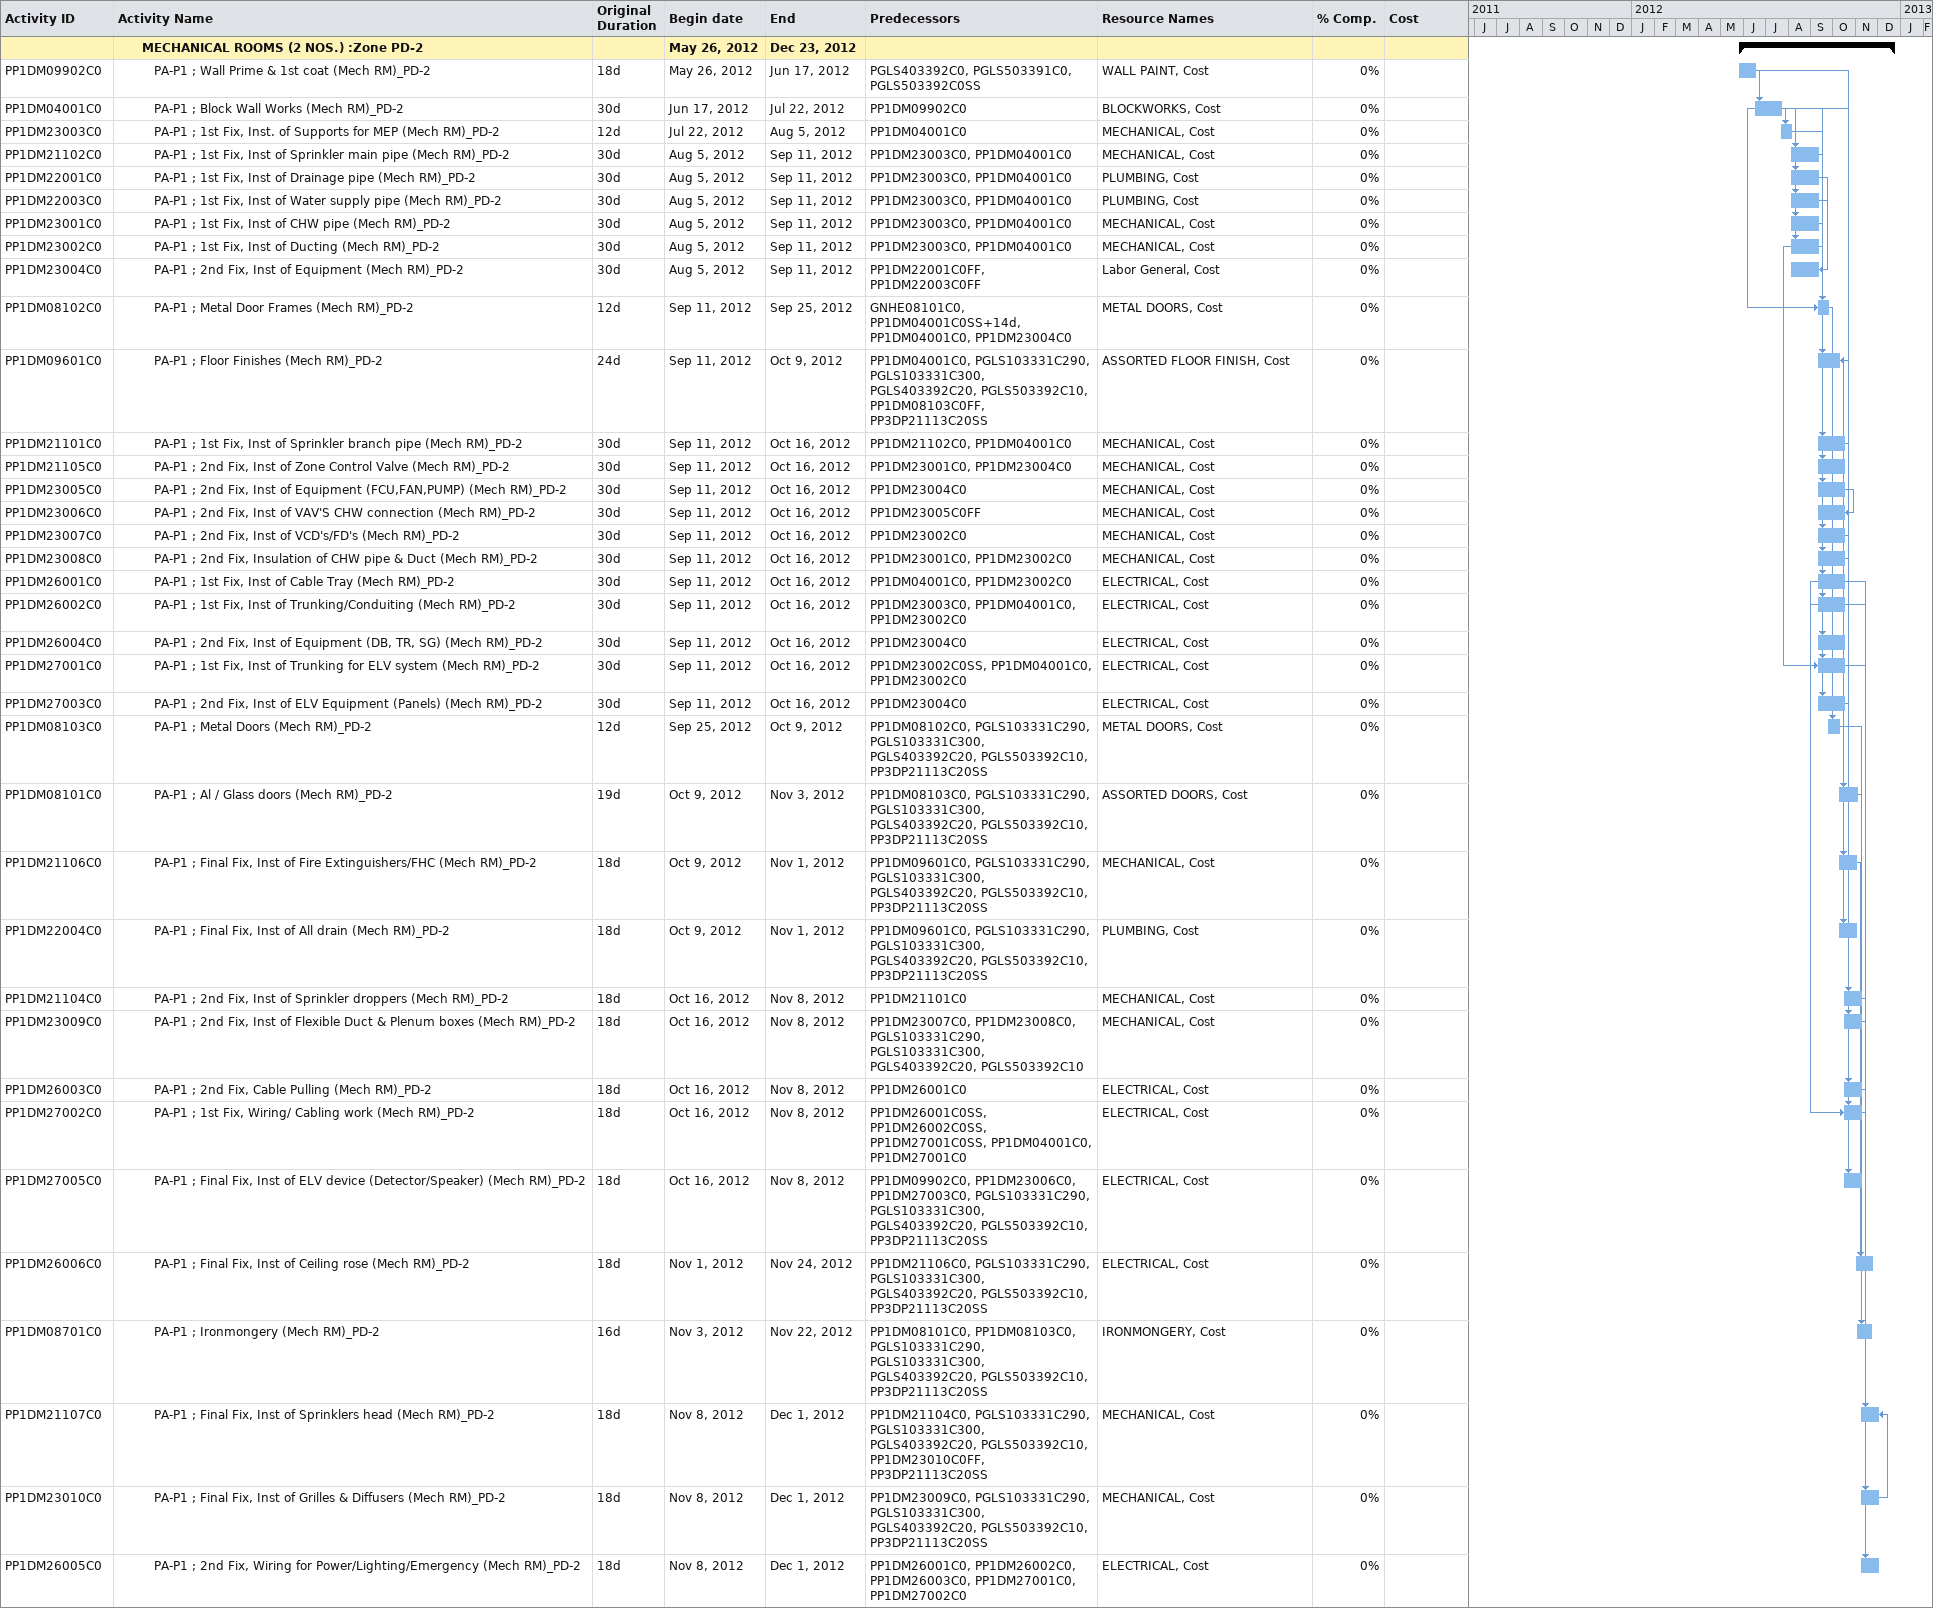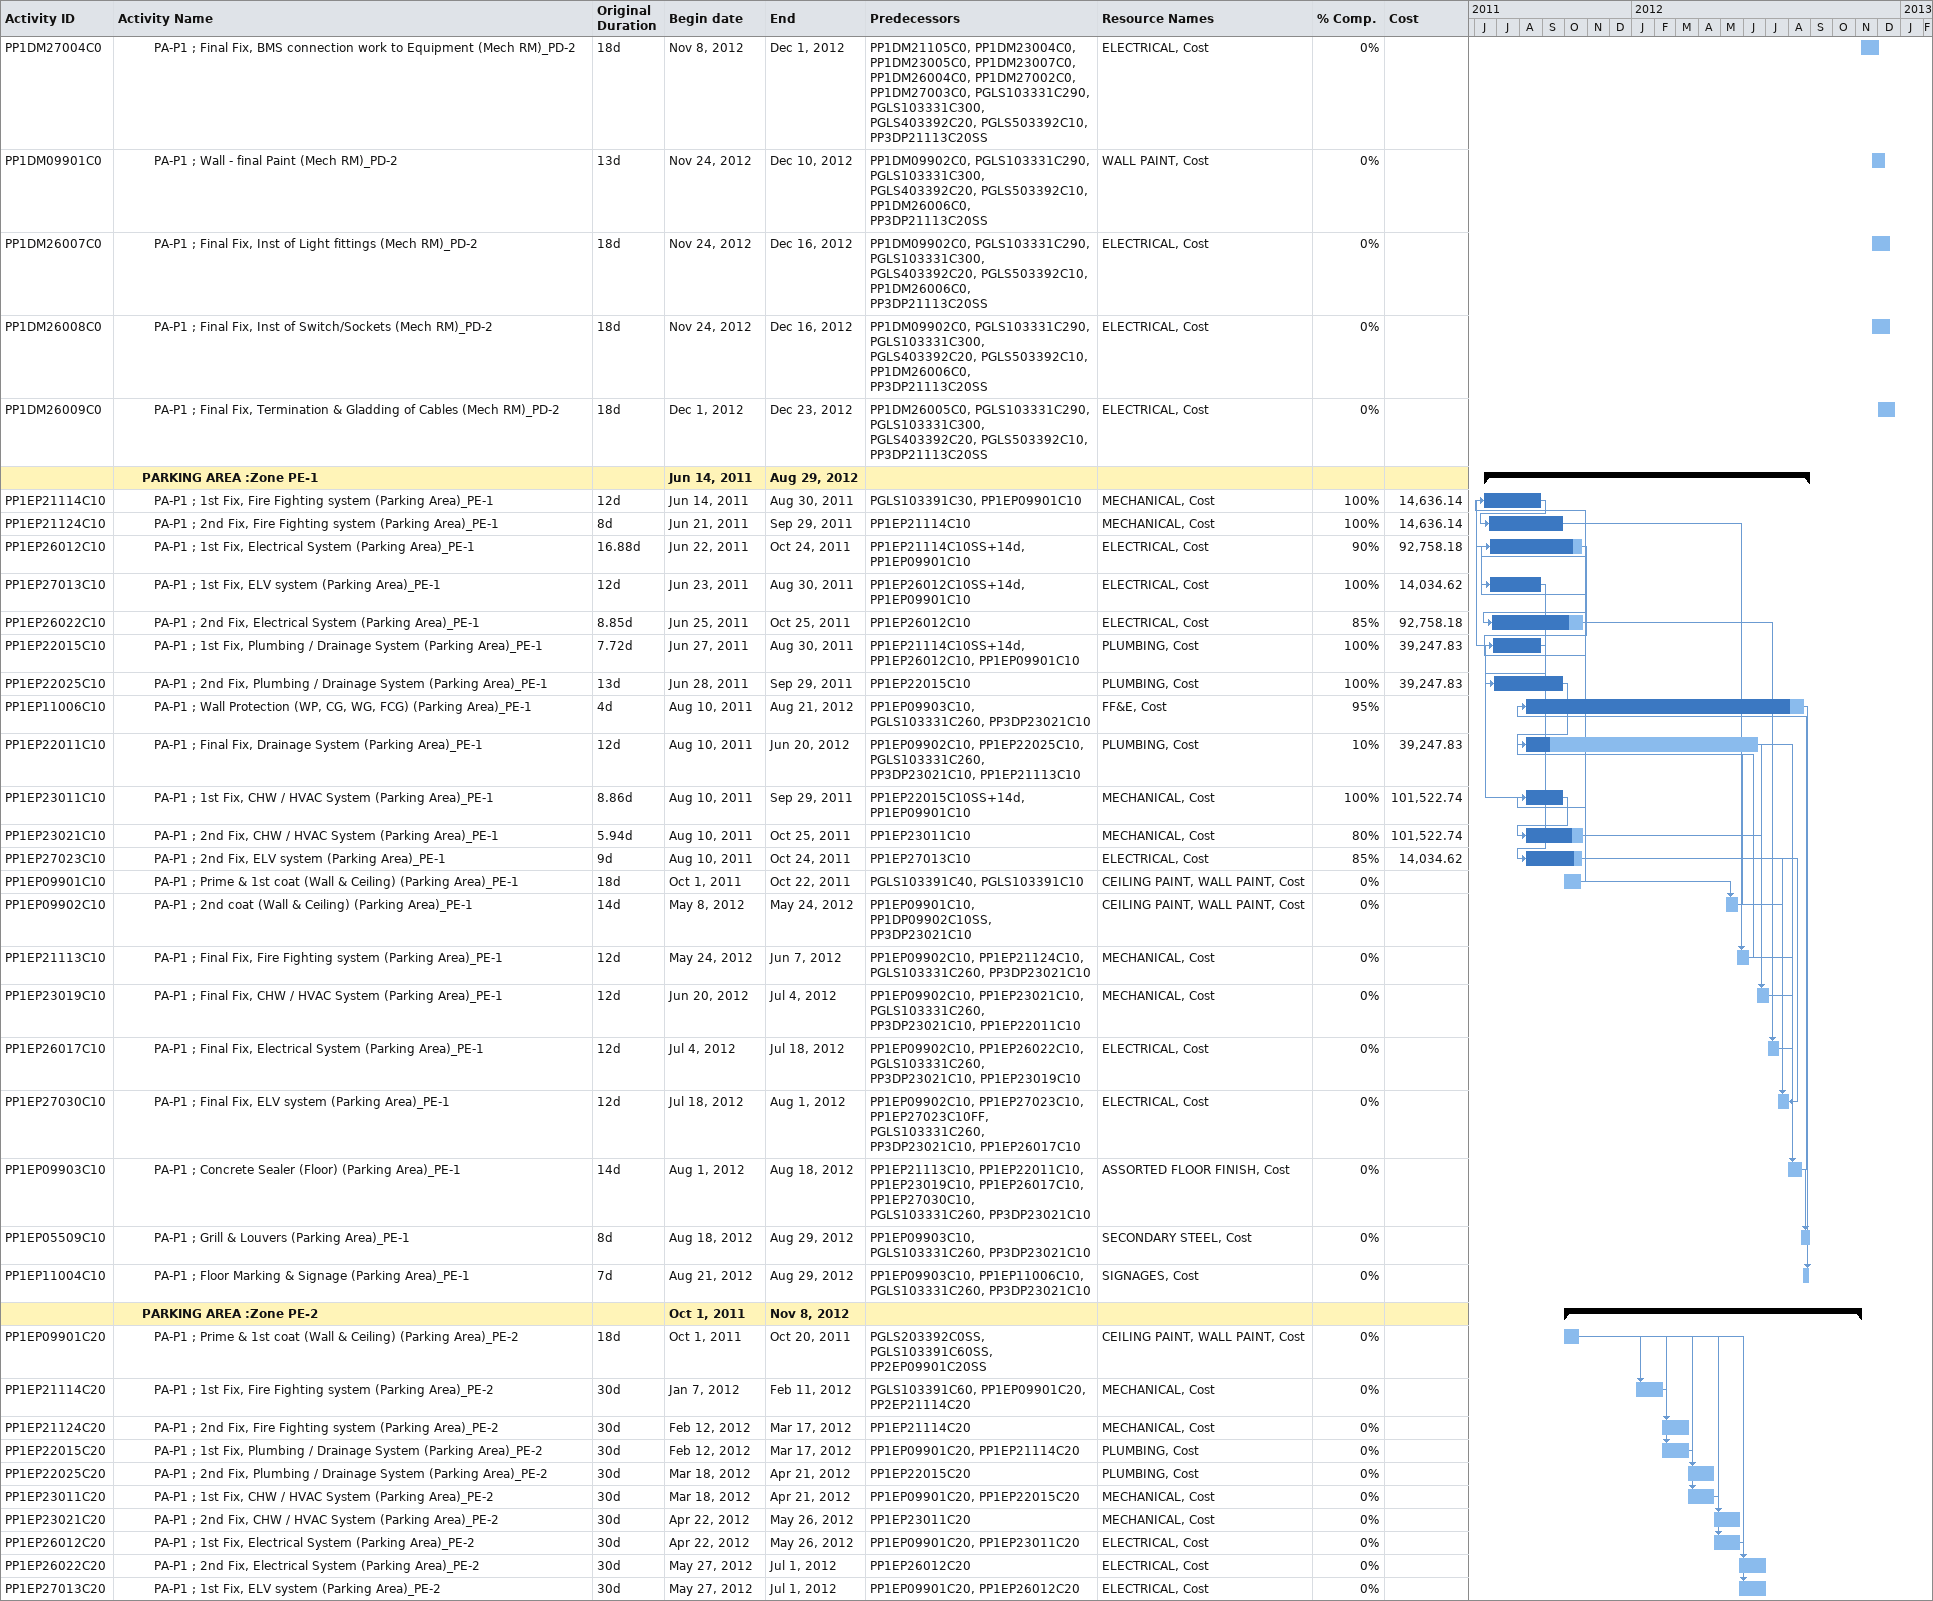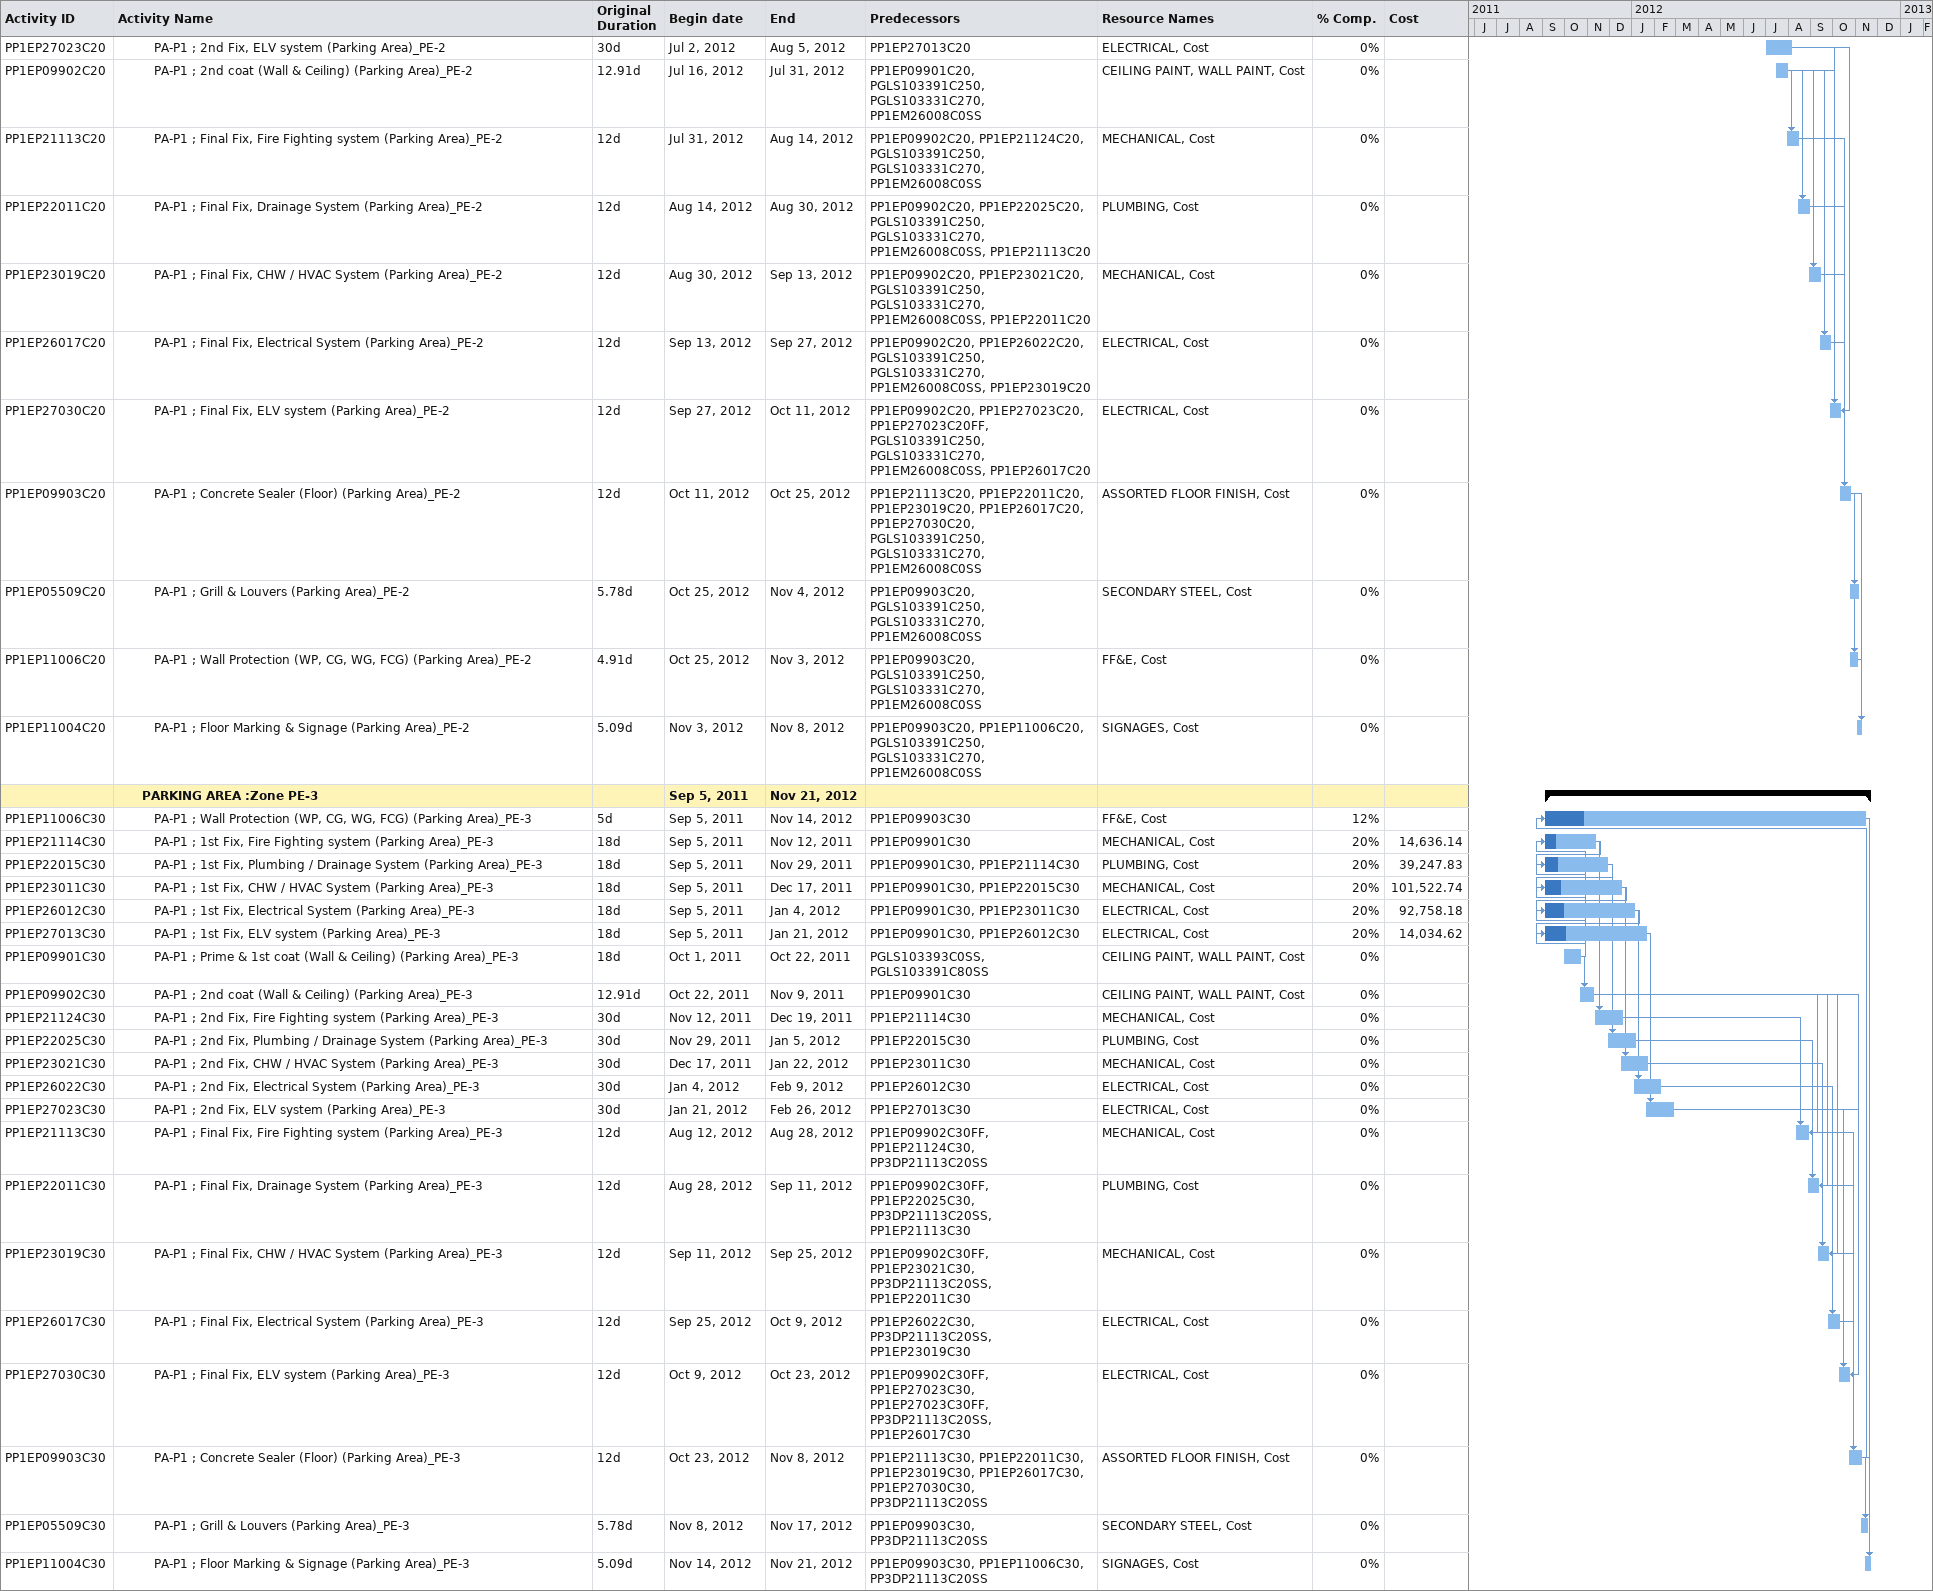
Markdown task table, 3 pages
| ID | Level | Task | Original duration | Start | Finish | Predecessors | Resources | % complete | Cost |
|---|---|---|---|---|---|---|---|---|---|
|  | 3 | **MECHANICAL ROOMS (2 NOS.) :Zone PD-2** |  | 2012-05-26 | 2012-12-23 |  |  |  |  |
| PP1DM09902C0 | 4 | PA-P1 ; Wall Prime & 1st coat (Mech RM)_PD-2 | 18d | 2012-05-26 | 2012-06-17 | PGLS403392C0, PGLS503391C0, PGLS503392C0SS | WALL PAINT, Cost | 0 |  |
| PP1DM04001C0 | 4 | PA-P1 ; Block Wall Works (Mech RM)_PD-2 | 30d | 2012-06-17 | 2012-07-22 | PP1DM09902C0 | BLOCKWORKS, Cost | 0 |  |
| PP1DM23003C0 | 4 | PA-P1 ; 1st Fix, Inst. of Supports for MEP (Mech RM)_PD-2 | 12d | 2012-07-22 | 2012-08-05 | PP1DM04001C0 | MECHANICAL, Cost | 0 |  |
| PP1DM21102C0 | 4 | PA-P1 ; 1st Fix, Inst of Sprinkler main pipe (Mech RM)_PD-2 | 30d | 2012-08-05 | 2012-09-11 | PP1DM23003C0, PP1DM04001C0 | MECHANICAL, Cost | 0 |  |
| PP1DM22001C0 | 4 | PA-P1 ; 1st Fix, Inst of Drainage pipe (Mech RM)_PD-2 | 30d | 2012-08-05 | 2012-09-11 | PP1DM23003C0, PP1DM04001C0 | PLUMBING, Cost | 0 |  |
| PP1DM22003C0 | 4 | PA-P1 ; 1st Fix, Inst of Water supply pipe (Mech RM)_PD-2 | 30d | 2012-08-05 | 2012-09-11 | PP1DM23003C0, PP1DM04001C0 | PLUMBING, Cost | 0 |  |
| PP1DM23001C0 | 4 | PA-P1 ; 1st Fix, Inst of CHW pipe (Mech RM)_PD-2 | 30d | 2012-08-05 | 2012-09-11 | PP1DM23003C0, PP1DM04001C0 | MECHANICAL, Cost | 0 |  |
| PP1DM23002C0 | 4 | PA-P1 ; 1st Fix, Inst of Ducting (Mech RM)_PD-2 | 30d | 2012-08-05 | 2012-09-11 | PP1DM23003C0, PP1DM04001C0 | MECHANICAL, Cost | 0 |  |
| PP1DM23004C0 | 4 | PA-P1 ; 2nd Fix, Inst of Equipment (Mech RM)_PD-2 | 30d | 2012-08-05 | 2012-09-11 | PP1DM22001C0FF, PP1DM22003C0FF | Labor General, Cost | 0 |  |
| PP1DM08102C0 | 4 | PA-P1 ; Metal Door Frames (Mech RM)_PD-2 | 12d | 2012-09-11 | 2012-09-25 | GNHE08101C0, PP1DM04001C0SS+14d, PP1DM04001C0, PP1DM23004C0 | METAL DOORS, Cost | 0 |  |
| PP1DM09601C0 | 4 | PA-P1 ; Floor Finishes (Mech RM)_PD-2 | 24d | 2012-09-11 | 2012-10-09 | PP1DM04001C0, PGLS103331C290, PGLS103331C300, PGLS403392C20, PGLS503392C10, PP1DM08103C0FF, PP3DP21113C20SS | ASSORTED FLOOR FINISH, Cost | 0 |  |
| PP1DM21101C0 | 4 | PA-P1 ; 1st Fix, Inst of Sprinkler branch pipe (Mech RM)_PD-2 | 30d | 2012-09-11 | 2012-10-16 | PP1DM21102C0, PP1DM04001C0 | MECHANICAL, Cost | 0 |  |
| PP1DM21105C0 | 4 | PA-P1 ; 2nd Fix, Inst of Zone Control Valve (Mech RM)_PD-2 | 30d | 2012-09-11 | 2012-10-16 | PP1DM23001C0, PP1DM23004C0 | MECHANICAL, Cost | 0 |  |
| PP1DM23005C0 | 4 | PA-P1 ; 2nd Fix, Inst of Equipment (FCU,FAN,PUMP) (Mech RM)_PD-2 | 30d | 2012-09-11 | 2012-10-16 | PP1DM23004C0 | MECHANICAL, Cost | 0 |  |
| PP1DM23006C0 | 4 | PA-P1 ; 2nd Fix, Inst of VAV'S CHW connection (Mech RM)_PD-2 | 30d | 2012-09-11 | 2012-10-16 | PP1DM23005C0FF | MECHANICAL, Cost | 0 |  |
| PP1DM23007C0 | 4 | PA-P1 ; 2nd Fix, Inst of VCD's/FD's (Mech RM)_PD-2 | 30d | 2012-09-11 | 2012-10-16 | PP1DM23002C0 | MECHANICAL, Cost | 0 |  |
| PP1DM23008C0 | 4 | PA-P1 ; 2nd Fix, Insulation of CHW pipe & Duct (Mech RM)_PD-2 | 30d | 2012-09-11 | 2012-10-16 | PP1DM23001C0, PP1DM23002C0 | MECHANICAL, Cost | 0 |  |
| PP1DM26001C0 | 4 | PA-P1 ; 1st Fix, Inst of Cable Tray (Mech RM)_PD-2 | 30d | 2012-09-11 | 2012-10-16 | PP1DM04001C0, PP1DM23002C0 | ELECTRICAL, Cost | 0 |  |
| PP1DM26002C0 | 4 | PA-P1 ; 1st Fix, Inst of Trunking/Conduiting (Mech RM)_PD-2 | 30d | 2012-09-11 | 2012-10-16 | PP1DM23003C0, PP1DM04001C0, PP1DM23002C0 | ELECTRICAL, Cost | 0 |  |
| PP1DM26004C0 | 4 | PA-P1 ; 2nd Fix, Inst of Equipment (DB, TR, SG) (Mech RM)_PD-2 | 30d | 2012-09-11 | 2012-10-16 | PP1DM23004C0 | ELECTRICAL, Cost | 0 |  |
| PP1DM27001C0 | 4 | PA-P1 ; 1st Fix, Inst of Trunking for ELV system (Mech RM)_PD-2 | 30d | 2012-09-11 | 2012-10-16 | PP1DM23002C0SS, PP1DM04001C0, PP1DM23002C0 | ELECTRICAL, Cost | 0 |  |
| PP1DM27003C0 | 4 | PA-P1 ; 2nd Fix, Inst of ELV Equipment (Panels) (Mech RM)_PD-2 | 30d | 2012-09-11 | 2012-10-16 | PP1DM23004C0 | ELECTRICAL, Cost | 0 |  |
| PP1DM08103C0 | 4 | PA-P1 ; Metal Doors (Mech RM)_PD-2 | 12d | 2012-09-25 | 2012-10-09 | PP1DM08102C0, PGLS103331C290, PGLS103331C300, PGLS403392C20, PGLS503392C10, PP3DP21113C20SS | METAL DOORS, Cost | 0 |  |
| PP1DM08101C0 | 4 | PA-P1 ; Al / Glass doors (Mech RM)_PD-2 | 19d | 2012-10-09 | 2012-11-03 | PP1DM08103C0, PGLS103331C290, PGLS103331C300, PGLS403392C20, PGLS503392C10, PP3DP21113C20SS | ASSORTED DOORS, Cost | 0 |  |
| PP1DM21106C0 | 4 | PA-P1 ; Final Fix, Inst of Fire Extinguishers/FHC (Mech RM)_PD-2 | 18d | 2012-10-09 | 2012-11-01 | PP1DM09601C0, PGLS103331C290, PGLS103331C300, PGLS403392C20, PGLS503392C10, PP3DP21113C20SS | MECHANICAL, Cost | 0 |  |
| PP1DM22004C0 | 4 | PA-P1 ; Final Fix, Inst of All drain (Mech RM)_PD-2 | 18d | 2012-10-09 | 2012-11-01 | PP1DM09601C0, PGLS103331C290, PGLS103331C300, PGLS403392C20, PGLS503392C10, PP3DP21113C20SS | PLUMBING, Cost | 0 |  |
| PP1DM21104C0 | 4 | PA-P1 ; 2nd Fix, Inst of Sprinkler droppers (Mech RM)_PD-2 | 18d | 2012-10-16 | 2012-11-08 | PP1DM21101C0 | MECHANICAL, Cost | 0 |  |
| PP1DM23009C0 | 4 | PA-P1 ; 2nd Fix, Inst of Flexible Duct & Plenum boxes (Mech RM)_PD-2 | 18d | 2012-10-16 | 2012-11-08 | PP1DM23007C0, PP1DM23008C0, PGLS103331C290, PGLS103331C300, PGLS403392C20, PGLS503392C10 | MECHANICAL, Cost | 0 |  |
| PP1DM26003C0 | 4 | PA-P1 ; 2nd Fix, Cable Pulling (Mech RM)_PD-2 | 18d | 2012-10-16 | 2012-11-08 | PP1DM26001C0 | ELECTRICAL, Cost | 0 |  |
| PP1DM27002C0 | 4 | PA-P1 ; 1st Fix, Wiring/ Cabling work (Mech RM)_PD-2 | 18d | 2012-10-16 | 2012-11-08 | PP1DM26001C0SS, PP1DM26002C0SS, PP1DM27001C0SS, PP1DM04001C0, PP1DM27001C0 | ELECTRICAL, Cost | 0 |  |
| PP1DM27005C0 | 4 | PA-P1 ; Final Fix, Inst of ELV device (Detector/Speaker) (Mech RM)_PD-2 | 18d | 2012-10-16 | 2012-11-08 | PP1DM09902C0, PP1DM23006C0, PP1DM27003C0, PGLS103331C290, PGLS103331C300, PGLS403392C20, PGLS503392C10, PP3DP21113C20SS | ELECTRICAL, Cost | 0 |  |
| PP1DM26006C0 | 4 | PA-P1 ; Final Fix, Inst of Ceiling rose (Mech RM)_PD-2 | 18d | 2012-11-01 | 2012-11-24 | PP1DM21106C0, PGLS103331C290, PGLS103331C300, PGLS403392C20, PGLS503392C10, PP3DP21113C20SS | ELECTRICAL, Cost | 0 |  |
| PP1DM08701C0 | 4 | PA-P1 ; Ironmongery (Mech RM)_PD-2 | 16d | 2012-11-03 | 2012-11-22 | PP1DM08101C0, PP1DM08103C0, PGLS103331C290, PGLS103331C300, PGLS403392C20, PGLS503392C10, PP3DP21113C20SS | IRONMONGERY, Cost | 0 |  |
| PP1DM21107C0 | 4 | PA-P1 ; Final Fix, Inst of Sprinklers head (Mech RM)_PD-2 | 18d | 2012-11-08 | 2012-12-01 | PP1DM21104C0, PGLS103331C290, PGLS103331C300, PGLS403392C20, PGLS503392C10, PP1DM23010C0FF, PP3DP21113C20SS | MECHANICAL, Cost | 0 |  |
| PP1DM23010C0 | 4 | PA-P1 ; Final Fix, Inst of Grilles & Diffusers (Mech RM)_PD-2 | 18d | 2012-11-08 | 2012-12-01 | PP1DM23009C0, PGLS103331C290, PGLS103331C300, PGLS403392C20, PGLS503392C10, PP3DP21113C20SS | MECHANICAL, Cost | 0 |  |
| PP1DM26005C0 | 4 | PA-P1 ; 2nd Fix, Wiring for Power/Lighting/Emergency (Mech RM)_PD-2 | 18d | 2012-11-08 | 2012-12-01 | PP1DM26001C0, PP1DM26002C0, PP1DM26003C0, PP1DM27001C0, PP1DM27002C0 | ELECTRICAL, Cost | 0 |  |
| PP1DM27004C0 | 4 | PA-P1 ; Final Fix, BMS connection work to Equipment (Mech RM)_PD-2 | 18d | 2012-11-08 | 2012-12-01 | PP1DM21105C0, PP1DM23004C0, PP1DM23005C0, PP1DM23007C0, PP1DM26004C0, PP1DM27002C0, PP1DM27003C0, PGLS103331C290, PGLS103331C300, PGLS403392C20, PGLS503392C10, PP3DP21113C20SS | ELECTRICAL, Cost | 0 |  |
| PP1DM09901C0 | 4 | PA-P1 ; Wall - final Paint (Mech RM)_PD-2 | 13d | 2012-11-24 | 2012-12-10 | PP1DM09902C0, PGLS103331C290, PGLS103331C300, PGLS403392C20, PGLS503392C10, PP1DM26006C0, PP3DP21113C20SS | WALL PAINT, Cost | 0 |  |
| PP1DM26007C0 | 4 | PA-P1 ; Final Fix, Inst of Light fittings (Mech RM)_PD-2 | 18d | 2012-11-24 | 2012-12-16 | PP1DM09902C0, PGLS103331C290, PGLS103331C300, PGLS403392C20, PGLS503392C10, PP1DM26006C0, PP3DP21113C20SS | ELECTRICAL, Cost | 0 |  |
| PP1DM26008C0 | 4 | PA-P1 ; Final Fix, Inst of Switch/Sockets (Mech RM)_PD-2 | 18d | 2012-11-24 | 2012-12-16 | PP1DM09902C0, PGLS103331C290, PGLS103331C300, PGLS403392C20, PGLS503392C10, PP1DM26006C0, PP3DP21113C20SS | ELECTRICAL, Cost | 0 |  |
| PP1DM26009C0 | 4 | PA-P1 ; Final Fix, Termination & Gladding of Cables (Mech RM)_PD-2 | 18d | 2012-12-01 | 2012-12-23 | PP1DM26005C0, PGLS103331C290, PGLS103331C300, PGLS403392C20, PGLS503392C10, PP3DP21113C20SS | ELECTRICAL, Cost | 0 |  |
|  | 3 | **PARKING AREA :Zone PE-1** |  | 2011-06-14 | 2012-08-29 |  |  |  |  |
| PP1EP21114C10 | 4 | PA-P1 ; 1st Fix, Fire Fighting system (Parking Area)_PE-1 | 12d | 2011-06-14 | 2011-08-30 | PGLS103391C30, PP1EP09901C10 | MECHANICAL, Cost | 100 | 14636.14 |
| PP1EP21124C10 | 4 | PA-P1 ; 2nd Fix, Fire Fighting system (Parking Area)_PE-1 | 8d | 2011-06-21 | 2011-09-29 | PP1EP21114C10 | MECHANICAL, Cost | 100 | 14636.14 |
| PP1EP26012C10 | 4 | PA-P1 ; 1st Fix, Electrical System (Parking Area)_PE-1 | 16.88d | 2011-06-22 | 2011-10-24 | PP1EP21114C10SS+14d, PP1EP09901C10 | ELECTRICAL, Cost | 90 | 92758.18 |
| PP1EP27013C10 | 4 | PA-P1 ; 1st Fix, ELV system (Parking Area)_PE-1 | 12d | 2011-06-23 | 2011-08-30 | PP1EP26012C10SS+14d, PP1EP09901C10 | ELECTRICAL, Cost | 100 | 14034.62 |
| PP1EP26022C10 | 4 | PA-P1 ; 2nd Fix, Electrical System (Parking Area)_PE-1 | 8.85d | 2011-06-25 | 2011-10-25 | PP1EP26012C10 | ELECTRICAL, Cost | 85 | 92758.18 |
| PP1EP22015C10 | 4 | PA-P1 ; 1st Fix, Plumbing / Drainage System (Parking Area)_PE-1 | 7.72d | 2011-06-27 | 2011-08-30 | PP1EP21114C10SS+14d, PP1EP26012C10, PP1EP09901C10 | PLUMBING, Cost | 100 | 39247.83 |
| PP1EP22025C10 | 4 | PA-P1 ; 2nd Fix, Plumbing / Drainage System (Parking Area)_PE-1 | 13d | 2011-06-28 | 2011-09-29 | PP1EP22015C10 | PLUMBING, Cost | 100 | 39247.83 |
| PP1EP11006C10 | 4 | PA-P1 ; Wall Protection (WP, CG, WG, FCG) (Parking Area)_PE-1 | 4d | 2011-08-10 | 2012-08-21 | PP1EP09903C10, PGLS103331C260, PP3DP23021C10 | FF&E, Cost | 95 |  |
| PP1EP22011C10 | 4 | PA-P1 ; Final Fix, Drainage System (Parking Area)_PE-1 | 12d | 2011-08-10 | 2012-06-20 | PP1EP09902C10, PP1EP22025C10, PGLS103331C260, PP3DP23021C10, PP1EP21113C10 | PLUMBING, Cost | 10 | 39247.83 |
| PP1EP23011C10 | 4 | PA-P1 ; 1st Fix, CHW / HVAC System (Parking Area)_PE-1 | 8.86d | 2011-08-10 | 2011-09-29 | PP1EP22015C10SS+14d, PP1EP09901C10 | MECHANICAL, Cost | 100 | 101522.74 |
| PP1EP23021C10 | 4 | PA-P1 ; 2nd Fix, CHW / HVAC System (Parking Area)_PE-1 | 5.94d | 2011-08-10 | 2011-10-25 | PP1EP23011C10 | MECHANICAL, Cost | 80 | 101522.74 |
| PP1EP27023C10 | 4 | PA-P1 ; 2nd Fix, ELV system (Parking Area)_PE-1 | 9d | 2011-08-10 | 2011-10-24 | PP1EP27013C10 | ELECTRICAL, Cost | 85 | 14034.62 |
| PP1EP09901C10 | 4 | PA-P1 ; Prime & 1st coat (Wall & Ceiling) (Parking Area)_PE-1 | 18d | 2011-10-01 | 2011-10-22 | PGLS103391C40, PGLS103391C10 | CEILING PAINT, WALL PAINT, Cost | 0 |  |
| PP1EP09902C10 | 4 | PA-P1 ; 2nd coat (Wall & Ceiling) (Parking Area)_PE-1 | 14d | 2012-05-08 | 2012-05-24 | PP1EP09901C10, PP1DP09902C10SS, PP3DP23021C10 | CEILING PAINT, WALL PAINT, Cost | 0 |  |
| PP1EP21113C10 | 4 | PA-P1 ; Final Fix, Fire Fighting system (Parking Area)_PE-1 | 12d | 2012-05-24 | 2012-06-07 | PP1EP09902C10, PP1EP21124C10, PGLS103331C260, PP3DP23021C10 | MECHANICAL, Cost | 0 |  |
| PP1EP23019C10 | 4 | PA-P1 ; Final Fix, CHW / HVAC System (Parking Area)_PE-1 | 12d | 2012-06-20 | 2012-07-04 | PP1EP09902C10, PP1EP23021C10, PGLS103331C260, PP3DP23021C10, PP1EP22011C10 | MECHANICAL, Cost | 0 |  |
| PP1EP26017C10 | 4 | PA-P1 ; Final Fix, Electrical System (Parking Area)_PE-1 | 12d | 2012-07-04 | 2012-07-18 | PP1EP09902C10, PP1EP26022C10, PGLS103331C260, PP3DP23021C10, PP1EP23019C10 | ELECTRICAL, Cost | 0 |  |
| PP1EP27030C10 | 4 | PA-P1 ; Final Fix, ELV system (Parking Area)_PE-1 | 12d | 2012-07-18 | 2012-08-01 | PP1EP09902C10, PP1EP27023C10, PP1EP27023C10FF, PGLS103331C260, PP3DP23021C10, PP1EP26017C10 | ELECTRICAL, Cost | 0 |  |
| PP1EP09903C10 | 4 | PA-P1 ; Concrete Sealer (Floor) (Parking Area)_PE-1 | 14d | 2012-08-01 | 2012-08-18 | PP1EP21113C10, PP1EP22011C10, PP1EP23019C10, PP1EP26017C10, PP1EP27030C10, PGLS103331C260, PP3DP23021C10 | ASSORTED FLOOR FINISH, Cost | 0 |  |
| PP1EP05509C10 | 4 | PA-P1 ; Grill & Louvers (Parking Area)_PE-1 | 8d | 2012-08-18 | 2012-08-29 | PP1EP09903C10, PGLS103331C260, PP3DP23021C10 | SECONDARY STEEL, Cost | 0 |  |
| PP1EP11004C10 | 4 | PA-P1 ; Floor Marking & Signage (Parking Area)_PE-1 | 7d | 2012-08-21 | 2012-08-29 | PP1EP09903C10, PP1EP11006C10, PGLS103331C260, PP3DP23021C10 | SIGNAGES, Cost | 0 |  |
|  | 3 | **PARKING AREA :Zone PE-2** |  | 2011-10-01 | 2012-11-08 |  |  |  |  |
| PP1EP09901C20 | 4 | PA-P1 ; Prime & 1st coat (Wall & Ceiling) (Parking Area)_PE-2 | 18d | 2011-10-01 | 2011-10-20 | PGLS203392C0SS, PGLS103391C60SS, PP2EP09901C20SS | CEILING PAINT, WALL PAINT, Cost | 0 |  |
| PP1EP21114C20 | 4 | PA-P1 ; 1st Fix, Fire Fighting system (Parking Area)_PE-2 | 30d | 2012-01-07 | 2012-02-11 | PGLS103391C60, PP1EP09901C20, PP2EP21114C20 | MECHANICAL, Cost | 0 |  |
| PP1EP21124C20 | 4 | PA-P1 ; 2nd Fix, Fire Fighting system (Parking Area)_PE-2 | 30d | 2012-02-12 | 2012-03-17 | PP1EP21114C20 | MECHANICAL, Cost | 0 |  |
| PP1EP22015C20 | 4 | PA-P1 ; 1st Fix, Plumbing / Drainage System (Parking Area)_PE-2 | 30d | 2012-02-12 | 2012-03-17 | PP1EP09901C20, PP1EP21114C20 | PLUMBING, Cost | 0 |  |
| PP1EP22025C20 | 4 | PA-P1 ; 2nd Fix, Plumbing / Drainage System (Parking Area)_PE-2 | 30d | 2012-03-18 | 2012-04-21 | PP1EP22015C20 | PLUMBING, Cost | 0 |  |
| PP1EP23011C20 | 4 | PA-P1 ; 1st Fix, CHW / HVAC System (Parking Area)_PE-2 | 30d | 2012-03-18 | 2012-04-21 | PP1EP09901C20, PP1EP22015C20 | MECHANICAL, Cost | 0 |  |
| PP1EP23021C20 | 4 | PA-P1 ; 2nd Fix, CHW / HVAC System (Parking Area)_PE-2 | 30d | 2012-04-22 | 2012-05-26 | PP1EP23011C20 | MECHANICAL, Cost | 0 |  |
| PP1EP26012C20 | 4 | PA-P1 ; 1st Fix, Electrical System (Parking Area)_PE-2 | 30d | 2012-04-22 | 2012-05-26 | PP1EP09901C20, PP1EP23011C20 | ELECTRICAL, Cost | 0 |  |
| PP1EP26022C20 | 4 | PA-P1 ; 2nd Fix, Electrical System (Parking Area)_PE-2 | 30d | 2012-05-27 | 2012-07-01 | PP1EP26012C20 | ELECTRICAL, Cost | 0 |  |
| PP1EP27013C20 | 4 | PA-P1 ; 1st Fix, ELV system (Parking Area)_PE-2 | 30d | 2012-05-27 | 2012-07-01 | PP1EP09901C20, PP1EP26012C20 | ELECTRICAL, Cost | 0 |  |
| PP1EP27023C20 | 4 | PA-P1 ; 2nd Fix, ELV system (Parking Area)_PE-2 | 30d | 2012-07-02 | 2012-08-05 | PP1EP27013C20 | ELECTRICAL, Cost | 0 |  |
| PP1EP09902C20 | 4 | PA-P1 ; 2nd coat (Wall & Ceiling) (Parking Area)_PE-2 | 12.91d | 2012-07-16 | 2012-07-31 | PP1EP09901C20, PGLS103391C250, PGLS103331C270, PP1EM26008C0SS | CEILING PAINT, WALL PAINT, Cost | 0 |  |
| PP1EP21113C20 | 4 | PA-P1 ; Final Fix, Fire Fighting system (Parking Area)_PE-2 | 12d | 2012-07-31 | 2012-08-14 | PP1EP09902C20, PP1EP21124C20, PGLS103391C250, PGLS103331C270, PP1EM26008C0SS | MECHANICAL, Cost | 0 |  |
| PP1EP22011C20 | 4 | PA-P1 ; Final Fix, Drainage System (Parking Area)_PE-2 | 12d | 2012-08-14 | 2012-08-30 | PP1EP09902C20, PP1EP22025C20, PGLS103391C250, PGLS103331C270, PP1EM26008C0SS, PP1EP21113C20 | PLUMBING, Cost | 0 |  |
| PP1EP23019C20 | 4 | PA-P1 ; Final Fix, CHW / HVAC System (Parking Area)_PE-2 | 12d | 2012-08-30 | 2012-09-13 | PP1EP09902C20, PP1EP23021C20, PGLS103391C250, PGLS103331C270, PP1EM26008C0SS, PP1EP22011C20 | MECHANICAL, Cost | 0 |  |
| PP1EP26017C20 | 4 | PA-P1 ; Final Fix, Electrical System (Parking Area)_PE-2 | 12d | 2012-09-13 | 2012-09-27 | PP1EP09902C20, PP1EP26022C20, PGLS103391C250, PGLS103331C270, PP1EM26008C0SS, PP1EP23019C20 | ELECTRICAL, Cost | 0 |  |
| PP1EP27030C20 | 4 | PA-P1 ; Final Fix, ELV system (Parking Area)_PE-2 | 12d | 2012-09-27 | 2012-10-11 | PP1EP09902C20, PP1EP27023C20, PP1EP27023C20FF, PGLS103391C250, PGLS103331C270, PP1EM26008C0SS, PP1EP26017C20 | ELECTRICAL, Cost | 0 |  |
| PP1EP09903C20 | 4 | PA-P1 ; Concrete Sealer (Floor) (Parking Area)_PE-2 | 12d | 2012-10-11 | 2012-10-25 | PP1EP21113C20, PP1EP22011C20, PP1EP23019C20, PP1EP26017C20, PP1EP27030C20, PGLS103391C250, PGLS103331C270, PP1EM26008C0SS | ASSORTED FLOOR FINISH, Cost | 0 |  |
| PP1EP05509C20 | 4 | PA-P1 ; Grill & Louvers (Parking Area)_PE-2 | 5.78d | 2012-10-25 | 2012-11-04 | PP1EP09903C20, PGLS103391C250, PGLS103331C270, PP1EM26008C0SS | SECONDARY STEEL, Cost | 0 |  |
| PP1EP11006C20 | 4 | PA-P1 ; Wall Protection (WP, CG, WG, FCG) (Parking Area)_PE-2 | 4.91d | 2012-10-25 | 2012-11-03 | PP1EP09903C20, PGLS103391C250, PGLS103331C270, PP1EM26008C0SS | FF&E, Cost | 0 |  |
| PP1EP11004C20 | 4 | PA-P1 ; Floor Marking & Signage (Parking Area)_PE-2 | 5.09d | 2012-11-03 | 2012-11-08 | PP1EP09903C20, PP1EP11006C20, PGLS103391C250, PGLS103331C270, PP1EM26008C0SS | SIGNAGES, Cost | 0 |  |
|  | 3 | **PARKING AREA :Zone PE-3** |  | 2011-09-05 | 2012-11-21 |  |  |  |  |
| PP1EP11006C30 | 4 | PA-P1 ; Wall Protection (WP, CG, WG, FCG) (Parking Area)_PE-3 | 5d | 2011-09-05 | 2012-11-14 | PP1EP09903C30 | FF&E, Cost | 12 |  |
| PP1EP21114C30 | 4 | PA-P1 ; 1st Fix, Fire Fighting system (Parking Area)_PE-3 | 18d | 2011-09-05 | 2011-11-12 | PP1EP09901C30 | MECHANICAL, Cost | 20 | 14636.14 |
| PP1EP22015C30 | 4 | PA-P1 ; 1st Fix, Plumbing / Drainage System (Parking Area)_PE-3 | 18d | 2011-09-05 | 2011-11-29 | PP1EP09901C30, PP1EP21114C30 | PLUMBING, Cost | 20 | 39247.83 |
| PP1EP23011C30 | 4 | PA-P1 ; 1st Fix, CHW / HVAC System (Parking Area)_PE-3 | 18d | 2011-09-05 | 2011-12-17 | PP1EP09901C30, PP1EP22015C30 | MECHANICAL, Cost | 20 | 101522.74 |
| PP1EP26012C30 | 4 | PA-P1 ; 1st Fix, Electrical System (Parking Area)_PE-3 | 18d | 2011-09-05 | 2012-01-04 | PP1EP09901C30, PP1EP23011C30 | ELECTRICAL, Cost | 20 | 92758.18 |
| PP1EP27013C30 | 4 | PA-P1 ; 1st Fix, ELV system (Parking Area)_PE-3 | 18d | 2011-09-05 | 2012-01-21 | PP1EP09901C30, PP1EP26012C30 | ELECTRICAL, Cost | 20 | 14034.62 |
| PP1EP09901C30 | 4 | PA-P1 ; Prime & 1st coat (Wall & Ceiling) (Parking Area)_PE-3 | 18d | 2011-10-01 | 2011-10-22 | PGLS103393C0SS, PGLS103391C80SS | CEILING PAINT, WALL PAINT, Cost | 0 |  |
| PP1EP09902C30 | 4 | PA-P1 ; 2nd coat (Wall & Ceiling) (Parking Area)_PE-3 | 12.91d | 2011-10-22 | 2011-11-09 | PP1EP09901C30 | CEILING PAINT, WALL PAINT, Cost | 0 |  |
| PP1EP21124C30 | 4 | PA-P1 ; 2nd Fix, Fire Fighting system (Parking Area)_PE-3 | 30d | 2011-11-12 | 2011-12-19 | PP1EP21114C30 | MECHANICAL, Cost | 0 |  |
| PP1EP22025C30 | 4 | PA-P1 ; 2nd Fix, Plumbing / Drainage System (Parking Area)_PE-3 | 30d | 2011-11-29 | 2012-01-05 | PP1EP22015C30 | PLUMBING, Cost | 0 |  |
| PP1EP23021C30 | 4 | PA-P1 ; 2nd Fix, CHW / HVAC System (Parking Area)_PE-3 | 30d | 2011-12-17 | 2012-01-22 | PP1EP23011C30 | MECHANICAL, Cost | 0 |  |
| PP1EP26022C30 | 4 | PA-P1 ; 2nd Fix, Electrical System (Parking Area)_PE-3 | 30d | 2012-01-04 | 2012-02-09 | PP1EP26012C30 | ELECTRICAL, Cost | 0 |  |
| PP1EP27023C30 | 4 | PA-P1 ; 2nd Fix, ELV system (Parking Area)_PE-3 | 30d | 2012-01-21 | 2012-02-26 | PP1EP27013C30 | ELECTRICAL, Cost | 0 |  |
| PP1EP21113C30 | 4 | PA-P1 ; Final Fix, Fire Fighting system (Parking Area)_PE-3 | 12d | 2012-08-12 | 2012-08-28 | PP1EP09902C30FF, PP1EP21124C30, PP3DP21113C20SS | MECHANICAL, Cost | 0 |  |
| PP1EP22011C30 | 4 | PA-P1 ; Final Fix, Drainage System (Parking Area)_PE-3 | 12d | 2012-08-28 | 2012-09-11 | PP1EP09902C30FF, PP1EP22025C30, PP3DP21113C20SS, PP1EP21113C30 | PLUMBING, Cost | 0 |  |
| PP1EP23019C30 | 4 | PA-P1 ; Final Fix, CHW / HVAC System (Parking Area)_PE-3 | 12d | 2012-09-11 | 2012-09-25 | PP1EP09902C30FF, PP1EP23021C30, PP3DP21113C20SS, PP1EP22011C30 | MECHANICAL, Cost | 0 |  |
| PP1EP26017C30 | 4 | PA-P1 ; Final Fix, Electrical System (Parking Area)_PE-3 | 12d | 2012-09-25 | 2012-10-09 | PP1EP26022C30, PP3DP21113C20SS, PP1EP23019C30 | ELECTRICAL, Cost | 0 |  |
| PP1EP27030C30 | 4 | PA-P1 ; Final Fix, ELV system (Parking Area)_PE-3 | 12d | 2012-10-09 | 2012-10-23 | PP1EP09902C30FF, PP1EP27023C30, PP1EP27023C30FF, PP3DP21113C20SS, PP1EP26017C30 | ELECTRICAL, Cost | 0 |  |
| PP1EP09903C30 | 4 | PA-P1 ; Concrete Sealer (Floor) (Parking Area)_PE-3 | 12d | 2012-10-23 | 2012-11-08 | PP1EP21113C30, PP1EP22011C30, PP1EP23019C30, PP1EP26017C30, PP1EP27030C30, PP3DP21113C20SS | ASSORTED FLOOR FINISH, Cost | 0 |  |
| PP1EP05509C30 | 4 | PA-P1 ; Grill & Louvers (Parking Area)_PE-3 | 5.78d | 2012-11-08 | 2012-11-17 | PP1EP09903C30, PP3DP21113C20SS | SECONDARY STEEL, Cost | 0 |  |
| PP1EP11004C30 | 4 | PA-P1 ; Floor Marking & Signage (Parking Area)_PE-3 | 5.09d | 2012-11-14 | 2012-11-21 | PP1EP09903C30, PP1EP11006C30, PP3DP21113C20SS | SIGNAGES, Cost | 0 |  |
